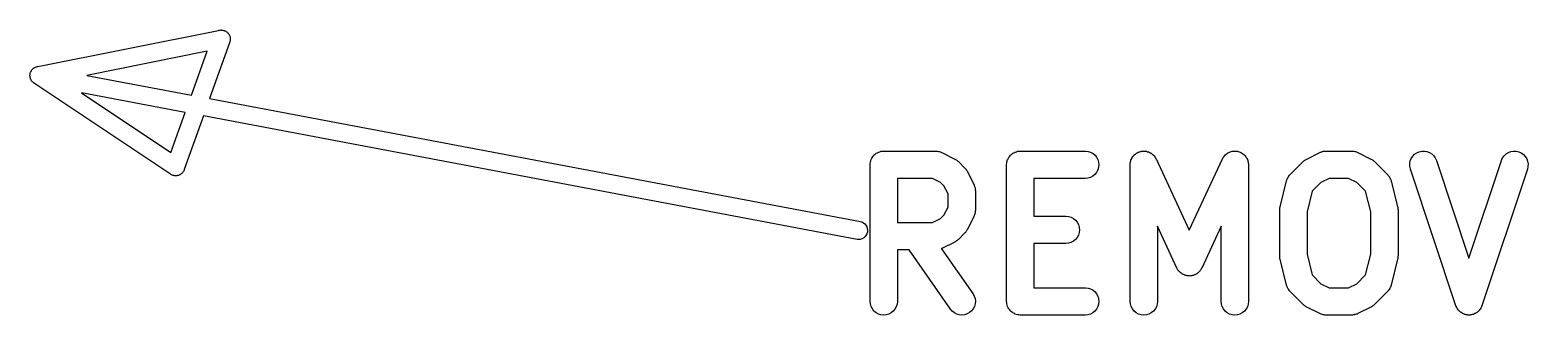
# Model space of a CAD drawing. Extents: x 74 to 212, y -170 to -83.
# Drawn here: x 107.72 to 124.18, y -141.53 to -138.41 of the extents above; entities that cross this region are included whole.
import ezdxf

# ---------------------------------------------------------------- set-up
doc = ezdxf.new("R2010")
doc.units = 0
doc.header["$MEASUREMENT"] = 0
doc.layers.add('BLACK', color=7, linetype='CONTINUOUS')

msp = doc.modelspace()

# ---------------------------------------------------------------- linework, layer by layer
at = {"layer": 'BLACK', "linetype": 'CONTINUOUS'}
for p, q in [((107.808, -138.807), (109.796, -138.409)), ((109.915, -138.546), (109.696, -139.158)), ((109.796, -138.409), (109.799, -138.408)), ((109.799, -138.408), (109.806, -138.407)), ((109.806, -138.407), (109.808, -138.407)), ((109.808, -138.407), (109.811, -138.406)), ((109.811, -138.406), (109.818, -138.405)), ((109.818, -138.405), (109.821, -138.405)), ((109.821, -138.405), (109.823, -138.405)), ((109.823, -138.405), (109.83, -138.406)), ((109.83, -138.406), (109.838, -138.406)), ((109.838, -138.406), (109.84, -138.407)), ((109.84, -138.407), (109.843, -138.407)), ((109.843, -138.407), (109.85, -138.409)), ((109.85, -138.409), (109.857, -138.411)), ((109.857, -138.411), (109.859, -138.412)), ((109.859, -138.412), (109.861, -138.413)), ((109.861, -138.413), (109.868, -138.416)), ((109.868, -138.416), (109.875, -138.419)), ((109.875, -138.419), (109.877, -138.421)), ((109.877, -138.421), (109.879, -138.422)), ((109.879, -138.422), (109.885, -138.427)), ((109.885, -138.427), (109.891, -138.431)), ((109.891, -138.431), (109.892, -138.433)), ((109.892, -138.433), (109.894, -138.435)), ((109.894, -138.435), (109.899, -138.44)), ((109.899, -138.44), (109.904, -138.446)), ((109.904, -138.446), (109.905, -138.448)), ((109.905, -138.448), (109.907, -138.45)), ((109.907, -138.45), (109.91, -138.456)), ((109.91, -138.456), (109.914, -138.463)), ((109.914, -138.463), (109.915, -138.465)), ((109.915, -138.465), (109.916, -138.467)), ((109.916, -138.544), (109.915, -138.546)), ((109.916, -138.467), (109.918, -138.474)), ((109.918, -138.537), (109.916, -138.544)), ((109.918, -138.474), (109.921, -138.481)), ((109.919, -138.535), (109.918, -138.537)), ((109.92, -138.532), (109.919, -138.535)), ((109.922, -138.525), (109.92, -138.532)), ((109.921, -138.481), (109.921, -138.484)), ((109.921, -138.484), (109.922, -138.486)), ((109.922, -138.486), (109.922, -138.493)), ((109.922, -138.493), (109.923, -138.501)), ((109.923, -138.513), (109.922, -138.52)), ((109.922, -138.52), (109.922, -138.523)), ((109.922, -138.523), (109.922, -138.525)), ((109.923, -138.501), (109.923, -138.503)), ((109.923, -138.503), (109.924, -138.506)), ((109.924, -138.506), (109.923, -138.513)), ((109.67, -138.638), (108.347, -138.903)), ((109.497, -139.12), (109.67, -138.638)), ((107.723, -138.906), (107.724, -138.896)), ((107.724, -138.887), (107.725, -138.886)), ((107.724, -138.896), (107.724, -138.887)), ((107.724, -138.887), (107.724, -138.887)), ((107.725, -138.886), (107.727, -138.877)), ((107.727, -138.877), (107.73, -138.868)), ((107.73, -138.867), (107.735, -138.859)), ((107.73, -138.868), (107.73, -138.867)), ((107.73, -138.868), (107.73, -138.868)), ((107.735, -138.859), (107.739, -138.851)), ((107.739, -138.85), (107.745, -138.843)), ((107.739, -138.851), (107.739, -138.85)), ((107.739, -138.85), (107.739, -138.85)), ((107.745, -138.843), (107.751, -138.835)), ((107.751, -138.835), (107.752, -138.835)), ((107.752, -138.835), (107.759, -138.829)), ((107.752, -138.835), (107.752, -138.835)), ((107.759, -138.829), (107.766, -138.823)), ((107.766, -138.823), (107.767, -138.822)), ((107.767, -138.822), (107.772, -138.82)), ((107.767, -138.822), (107.767, -138.822)), ((107.772, -138.82), (107.775, -138.818)), ((107.775, -138.818), (107.784, -138.813)), ((107.784, -138.813), (107.784, -138.813)), ((107.784, -138.813), (107.785, -138.813)), ((107.785, -138.813), (107.794, -138.81)), ((107.794, -138.81), (107.803, -138.807)), ((107.803, -138.807), (107.803, -138.807)), ((107.803, -138.807), (107.803, -138.807)), ((107.803, -138.807), (107.808, -138.807)), ((107.723, -138.907), (107.723, -138.906)), ((107.723, -138.906), (107.723, -138.906)), ((107.724, -138.916), (107.723, -138.907)), ((107.725, -138.925), (107.724, -138.916)), ((107.725, -138.926), (107.725, -138.925)), ((107.728, -138.935), (107.725, -138.926)), ((107.725, -138.926), (107.725, -138.926)), ((107.73, -138.944), (107.728, -138.935)), ((107.73, -138.945), (107.73, -138.944)), ((107.731, -138.945), (107.73, -138.945)), ((107.735, -138.953), (107.731, -138.945)), ((107.74, -138.962), (107.735, -138.953)), ((107.746, -138.97), (107.74, -138.962)), ((107.74, -138.962), (107.74, -138.962)), ((107.74, -138.962), (107.74, -138.962)), ((107.752, -138.977), (107.746, -138.97)), ((107.753, -138.977), (107.752, -138.977)), ((107.752, -138.977), (107.752, -138.977)), ((107.76, -138.983), (107.753, -138.977)), ((107.764, -138.986), (107.76, -138.983)), ((107.767, -138.989), (107.764, -138.986)), ((107.764, -138.986), (107.764, -138.986)), ((107.768, -138.989), (107.767, -138.989)), ((107.768, -138.99), (107.768, -138.989)), ((107.772, -138.992), (107.768, -138.99)), ((109.266, -139.988), (107.772, -138.992)), ((108.347, -138.903), (109.497, -139.12)), ((109.429, -139.311), (108.288, -139.095)), ((108.288, -139.095), (109.272, -139.751)), ((109.696, -139.158), (116.846, -140.508)), ((109.272, -139.751), (109.429, -139.311)), ((109.628, -139.348), (109.418, -139.937)), ((116.809, -140.705), (109.628, -139.348)), ((116.952, -139.882), (116.953, -139.868)), ((116.952, -139.883), (116.952, -139.882)), ((116.952, -139.884), (116.952, -139.883)), ((116.952, -139.883), (116.952, -139.883)), ((116.952, -139.883), (116.952, -139.883)), ((116.952, -141.384), (116.952, -139.884)), ((116.953, -139.868), (116.955, -139.854)), ((116.955, -139.853), (116.959, -139.84)), ((116.955, -139.854), (116.955, -139.853)), ((116.955, -139.854), (116.955, -139.854)), ((116.959, -139.84), (116.963, -139.826)), ((116.963, -139.826), (116.964, -139.826)), ((116.964, -139.825), (116.971, -139.813)), ((116.964, -139.826), (116.964, -139.825)), ((116.971, -139.813), (116.977, -139.8)), ((116.977, -139.8), (116.978, -139.8)), ((116.978, -139.8), (116.987, -139.789)), ((116.978, -139.8), (116.978, -139.8)), ((116.987, -139.789), (116.996, -139.778)), ((116.996, -139.778), (116.996, -139.777)), ((116.996, -139.777), (116.997, -139.777)), ((116.997, -139.777), (117.008, -139.768)), ((117.008, -139.768), (117.019, -139.759)), ((117.019, -139.759), (117.019, -139.759)), ((117.019, -139.759), (117.02, -139.759)), ((117.02, -139.759), (117.032, -139.752)), ((117.032, -139.752), (117.044, -139.746)), ((117.044, -139.746), (117.045, -139.745)), ((117.045, -139.745), (117.059, -139.741)), ((117.045, -139.745), (117.045, -139.745)), ((117.059, -139.741), (117.073, -139.737)), ((117.073, -139.737), (117.073, -139.737)), ((117.073, -139.737), (117.074, -139.737)), ((117.074, -139.737), (117.088, -139.736)), ((117.088, -139.736), (117.102, -139.734)), ((117.102, -139.734), (117.673, -139.734)), ((117.673, -139.734), (117.675, -139.734)), ((117.675, -139.734), (117.68, -139.735)), ((117.68, -139.735), (117.684, -139.735)), ((117.684, -139.735), (117.694, -139.736)), ((117.694, -139.736), (117.704, -139.738)), ((117.704, -139.738), (117.708, -139.739)), ((117.708, -139.739), (117.713, -139.74)), ((117.713, -139.74), (117.722, -139.743)), ((117.722, -139.743), (117.732, -139.746)), ((117.732, -139.746), (117.736, -139.749)), ((117.736, -139.749), (117.74, -139.75)), ((117.74, -139.75), (117.883, -139.822)), ((117.883, -139.822), (117.885, -139.822)), ((117.885, -139.822), (117.892, -139.827)), ((117.892, -139.827), (117.899, -139.831)), ((117.899, -139.831), (117.904, -139.835)), ((117.904, -139.835), (117.909, -139.838)), ((117.909, -139.838), (117.916, -139.844)), ((117.916, -139.844), (117.922, -139.85)), ((117.922, -139.85), (117.993, -139.921)), ((118.452, -139.882), (118.453, -139.868)), ((118.452, -139.883), (118.452, -139.882)), ((118.452, -139.884), (118.452, -139.883)), ((118.452, -139.883), (118.452, -139.883)), ((118.452, -139.883), (118.452, -139.883)), ((118.452, -141.384), (118.452, -139.884)), ((118.453, -139.868), (118.455, -139.854)), ((118.455, -139.853), (118.459, -139.84)), ((118.455, -139.854), (118.455, -139.853)), ((118.455, -139.854), (118.455, -139.854)), ((118.459, -139.84), (118.463, -139.826)), ((118.463, -139.826), (118.464, -139.826)), ((118.464, -139.825), (118.471, -139.813)), ((118.464, -139.826), (118.464, -139.825)), ((118.471, -139.813), (118.477, -139.8)), ((118.477, -139.8), (118.478, -139.8)), ((118.478, -139.8), (118.487, -139.789)), ((118.478, -139.8), (118.478, -139.8)), ((118.487, -139.789), (118.496, -139.778)), ((118.496, -139.778), (118.496, -139.777)), ((118.496, -139.777), (118.497, -139.777)), ((118.497, -139.777), (118.508, -139.768)), ((118.508, -139.768), (118.519, -139.759)), ((118.519, -139.759), (118.519, -139.759)), ((118.519, -139.759), (118.52, -139.759)), ((118.52, -139.759), (118.532, -139.752)), ((118.532, -139.752), (118.544, -139.746)), ((118.544, -139.746), (118.545, -139.745)), ((118.545, -139.745), (118.559, -139.741)), ((118.545, -139.745), (118.545, -139.745)), ((118.559, -139.741), (118.573, -139.737)), ((118.573, -139.737), (118.573, -139.737)), ((118.573, -139.737), (118.574, -139.737)), ((118.574, -139.737), (118.588, -139.736)), ((118.588, -139.736), (118.602, -139.734)), ((118.602, -139.734), (119.316, -139.734)), ((119.316, -139.734), (119.318, -139.734)), ((119.318, -139.734), (119.347, -139.738)), ((119.347, -139.738), (119.375, -139.746)), ((119.375, -139.746), (119.401, -139.76)), ((119.401, -139.76), (119.423, -139.779)), ((119.423, -139.779), (119.441, -139.802)), ((119.441, -139.802), (119.455, -139.828)), ((119.455, -139.828), (119.463, -139.856)), ((119.463, -139.856), (119.466, -139.885)), ((119.809, -139.882), (119.81, -139.871)), ((119.809, -139.884), (119.809, -139.882)), ((119.809, -141.384), (119.809, -139.884)), ((119.81, -139.871), (119.811, -139.86)), ((119.811, -139.86), (119.812, -139.856)), ((119.812, -139.853), (119.815, -139.842)), ((119.812, -139.856), (119.812, -139.853)), ((119.815, -139.842), (119.818, -139.832)), ((119.818, -139.832), (119.82, -139.828)), ((119.82, -139.828), (119.821, -139.825)), ((119.821, -139.825), (119.826, -139.815)), ((119.826, -139.815), (119.831, -139.805)), ((119.831, -139.805), (119.833, -139.803)), ((119.833, -139.803), (119.835, -139.8)), ((119.835, -139.8), (119.842, -139.791)), ((119.842, -139.791), (119.849, -139.782)), ((119.849, -139.782), (119.852, -139.78)), ((119.852, -139.78), (119.854, -139.777)), ((119.854, -139.777), (119.863, -139.77)), ((119.863, -139.77), (119.871, -139.763)), ((119.871, -139.763), (119.874, -139.761)), ((119.874, -139.761), (119.877, -139.759)), ((119.877, -139.759), (119.887, -139.754)), ((119.887, -139.754), (119.896, -139.748)), ((119.896, -139.748), (119.9, -139.747)), ((119.9, -139.747), (119.903, -139.745)), ((119.903, -139.745), (119.913, -139.742)), ((119.913, -139.742), (119.924, -139.738)), ((119.924, -139.738), (119.927, -139.738)), ((119.927, -139.738), (119.931, -139.737)), ((119.931, -139.737), (119.942, -139.736)), ((119.942, -139.736), (119.953, -139.734)), ((119.953, -139.734), (119.956, -139.735)), ((119.956, -139.735), (119.96, -139.734)), ((119.96, -139.734), (119.971, -139.735)), ((119.971, -139.735), (119.982, -139.736)), ((119.982, -139.736), (119.986, -139.737)), ((119.986, -139.737), (119.989, -139.737)), ((119.989, -139.737), (120, -139.741)), ((120, -139.741), (120.011, -139.743)), ((120.011, -139.743), (120.014, -139.745)), ((120.014, -139.745), (120.017, -139.746)), ((120.017, -139.746), (120.027, -139.751)), ((120.027, -139.751), (120.037, -139.756)), ((120.037, -139.756), (120.04, -139.758)), ((120.04, -139.758), (120.043, -139.76)), ((120.043, -139.76), (120.051, -139.767)), ((120.051, -139.767), (120.06, -139.774)), ((120.06, -139.774), (120.063, -139.776)), ((120.063, -139.776), (120.065, -139.779)), ((120.065, -139.779), (120.072, -139.787)), ((120.072, -139.787), (120.08, -139.796)), ((120.08, -139.796), (120.082, -139.799)), ((120.082, -139.799), (120.084, -139.801)), ((120.084, -139.801), (120.089, -139.811)), ((120.089, -139.811), (120.095, -139.821)), ((120.095, -139.821), (120.459, -140.601)), ((120.459, -140.601), (120.823, -139.821)), ((120.823, -139.821), (120.824, -139.819)), ((120.824, -139.819), (120.83, -139.809)), ((120.83, -139.809), (120.835, -139.8)), ((120.835, -139.8), (120.837, -139.797)), ((120.837, -139.797), (120.839, -139.794)), ((120.839, -139.794), (120.847, -139.786)), ((120.847, -139.786), (120.854, -139.777)), ((120.854, -139.777), (120.857, -139.775)), ((120.857, -139.775), (120.859, -139.772)), ((120.859, -139.772), (120.868, -139.766)), ((120.868, -139.766), (120.877, -139.759)), ((120.877, -139.759), (120.88, -139.757)), ((120.88, -139.757), (120.882, -139.755)), ((120.882, -139.755), (120.893, -139.75)), ((120.893, -139.75), (120.903, -139.745)), ((120.903, -139.745), (120.906, -139.744)), ((120.906, -139.744), (120.909, -139.743)), ((120.909, -139.743), (120.92, -139.74)), ((120.92, -139.74), (120.931, -139.737)), ((120.931, -139.737), (120.934, -139.737)), ((120.934, -139.737), (120.937, -139.736)), ((120.937, -139.736), (120.949, -139.735)), ((120.949, -139.735), (120.96, -139.734)), ((120.96, -139.734), (120.963, -139.735)), ((120.963, -139.735), (120.967, -139.734)), ((120.967, -139.734), (120.978, -139.736)), ((120.978, -139.736), (120.989, -139.737)), ((120.989, -139.737), (120.992, -139.738)), ((120.992, -139.738), (120.996, -139.739)), ((120.996, -139.739), (121.006, -139.743)), ((121.006, -139.743), (121.017, -139.746)), ((121.017, -139.746), (121.02, -139.748)), ((121.02, -139.748), (121.023, -139.749)), ((121.023, -139.749), (121.033, -139.755)), ((121.033, -139.755), (121.043, -139.76)), ((121.043, -139.76), (121.045, -139.762)), ((121.045, -139.762), (121.048, -139.764)), ((121.048, -139.764), (121.057, -139.771)), ((121.057, -139.771), (121.065, -139.779)), ((121.065, -139.779), (121.067, -139.781)), ((121.067, -139.781), (121.07, -139.784)), ((121.07, -139.784), (121.077, -139.793)), ((121.077, -139.793), (121.084, -139.801)), ((121.084, -139.801), (121.085, -139.804)), ((121.085, -139.804), (121.087, -139.807)), ((121.087, -139.807), (121.092, -139.817)), ((121.092, -139.817), (121.097, -139.827)), ((121.097, -139.827), (121.098, -139.83)), ((121.098, -139.83), (121.1, -139.833)), ((121.1, -139.833), (121.103, -139.844)), ((121.103, -139.844), (121.106, -139.855)), ((121.106, -139.855), (121.106, -139.859)), ((121.106, -139.859), (121.107, -139.862)), ((121.107, -139.862), (121.108, -139.873)), ((121.108, -139.873), (121.109, -139.884)), ((121.109, -139.884), (121.109, -141.384)), ((121.567, -139.992), (121.71, -139.85)), ((121.71, -139.85), (121.711, -139.848)), ((121.711, -139.848), (121.718, -139.843)), ((121.718, -139.843), (121.724, -139.837)), ((121.724, -139.837), (121.729, -139.834)), ((121.729, -139.834), (121.734, -139.83)), ((121.734, -139.83), (121.742, -139.826)), ((121.742, -139.826), (121.749, -139.822)), ((121.749, -139.822), (121.892, -139.75)), ((121.892, -139.75), (121.894, -139.749)), ((121.894, -139.749), (121.898, -139.748)), ((121.898, -139.748), (121.902, -139.746)), ((121.902, -139.746), (121.911, -139.743)), ((121.911, -139.743), (121.921, -139.739)), ((121.921, -139.739), (121.925, -139.738)), ((121.925, -139.738), (121.93, -139.737)), ((121.93, -139.737), (121.94, -139.736)), ((121.94, -139.736), (121.95, -139.735)), ((121.95, -139.735), (121.954, -139.735)), ((121.954, -139.735), (121.959, -139.734)), ((121.959, -139.734), (122.245, -139.734)), ((122.245, -139.734), (122.247, -139.734)), ((122.247, -139.734), (122.251, -139.735)), ((122.251, -139.735), (122.255, -139.735)), ((122.255, -139.735), (122.266, -139.736)), ((122.266, -139.736), (122.276, -139.738)), ((122.276, -139.738), (122.28, -139.739)), ((122.28, -139.739), (122.284, -139.74)), ((122.284, -139.74), (122.294, -139.743)), ((122.294, -139.743), (122.304, -139.746)), ((122.304, -139.746), (122.307, -139.749)), ((122.307, -139.749), (122.312, -139.75)), ((122.312, -139.75), (122.454, -139.822)), ((122.454, -139.822), (122.456, -139.822)), ((122.456, -139.822), (122.463, -139.827)), ((122.463, -139.827), (122.471, -139.831)), ((122.471, -139.831), (122.476, -139.835)), ((122.476, -139.835), (122.481, -139.838)), ((122.481, -139.838), (122.487, -139.844)), ((122.487, -139.844), (122.493, -139.85)), ((122.493, -139.85), (122.636, -139.992)), ((122.881, -139.872), (122.886, -139.843)), ((122.881, -139.901), (122.881, -139.872)), ((122.886, -139.843), (122.897, -139.816)), ((122.897, -139.816), (122.913, -139.791)), ((122.913, -139.791), (122.933, -139.77)), ((122.933, -139.77), (122.957, -139.753)), ((122.957, -139.753), (122.984, -139.742)), ((122.984, -139.742), (123.012, -139.735)), ((123.012, -139.735), (123.042, -139.735)), ((123.042, -139.735), (123.07, -139.74)), ((123.07, -139.74), (123.098, -139.75)), ((123.098, -139.75), (123.123, -139.766)), ((123.123, -139.766), (123.144, -139.786)), ((123.144, -139.786), (123.161, -139.81)), ((123.161, -139.81), (123.173, -139.837)), ((123.173, -139.837), (123.53, -140.91)), ((123.53, -140.91), (123.888, -139.837)), ((123.888, -139.837), (123.889, -139.835)), ((123.889, -139.835), (123.901, -139.808)), ((123.901, -139.808), (123.918, -139.785)), ((123.918, -139.785), (123.94, -139.765)), ((123.94, -139.765), (123.965, -139.749)), ((123.965, -139.749), (123.992, -139.739)), ((123.992, -139.739), (124.021, -139.735)), ((124.021, -139.735), (124.05, -139.736)), ((124.05, -139.736), (124.079, -139.742)), ((124.079, -139.742), (124.105, -139.754)), ((124.105, -139.754), (124.129, -139.771)), ((124.129, -139.771), (124.149, -139.793)), ((124.149, -139.793), (124.165, -139.818)), ((124.165, -139.818), (124.175, -139.845)), ((124.175, -139.845), (124.18, -139.874)), ((124.18, -139.874), (124.179, -139.903)), ((109.271, -139.992), (109.266, -139.988)), ((109.278, -139.995), (109.271, -139.992)), ((109.285, -139.999), (109.278, -139.995)), ((109.287, -139.999), (109.285, -139.999)), ((109.289, -140), (109.287, -139.999)), ((109.296, -140.002), (109.289, -140)), ((109.304, -140.004), (109.296, -140.002)), ((109.306, -140.004), (109.304, -140.004)), ((109.308, -140.005), (109.306, -140.004)), ((109.316, -140.005), (109.308, -140.005)), ((109.323, -140.006), (109.316, -140.005)), ((109.326, -140.006), (109.323, -140.006)), ((109.328, -140.006), (109.326, -140.006)), ((109.335, -140.005), (109.328, -140.006)), ((109.343, -140.004), (109.335, -140.005)), ((109.345, -140.004), (109.343, -140.004)), ((109.348, -140.003), (109.345, -140.004)), ((109.355, -140.001), (109.348, -140.003)), ((109.362, -139.998), (109.355, -140.001)), ((109.364, -139.997), (109.362, -139.998)), ((109.366, -139.996), (109.364, -139.997)), ((109.372, -139.993), (109.366, -139.996)), ((109.379, -139.989), (109.372, -139.993)), ((109.381, -139.988), (109.379, -139.989)), ((109.383, -139.986), (109.381, -139.988)), ((109.388, -139.981), (109.383, -139.986)), ((109.394, -139.977), (109.388, -139.981)), ((109.396, -139.975), (109.394, -139.977)), ((109.398, -139.973), (109.396, -139.975)), ((109.402, -139.967), (109.398, -139.973)), ((109.407, -139.961), (109.402, -139.967)), ((109.408, -139.959), (109.407, -139.961)), ((109.409, -139.957), (109.408, -139.959)), ((109.412, -139.951), (109.409, -139.957)), ((109.416, -139.944), (109.412, -139.951)), ((109.418, -139.937), (109.416, -139.944)), ((117.252, -140.034), (117.252, -140.52)), ((117.638, -140.034), (117.252, -140.034)), ((117.727, -140.079), (117.638, -140.034)), ((117.993, -139.921), (117.995, -139.923)), ((117.995, -139.923), (118, -139.929)), ((118, -139.929), (118.006, -139.935)), ((118.006, -139.935), (118.009, -139.941)), ((118.009, -139.941), (118.013, -139.945)), ((118.013, -139.945), (118.017, -139.953)), ((118.017, -139.953), (118.022, -139.96)), ((118.022, -139.96), (118.093, -140.103)), ((119.316, -140.034), (118.752, -140.034)), ((118.752, -140.034), (118.752, -140.449)), ((119.345, -140.031), (119.316, -140.034)), ((119.373, -140.023), (119.345, -140.031)), ((119.399, -140.009), (119.373, -140.023)), ((119.422, -139.991), (119.399, -140.009)), ((119.44, -139.968), (119.422, -139.991)), ((119.454, -139.942), (119.44, -139.968)), ((119.463, -139.914), (119.454, -139.942)), ((119.466, -139.885), (119.463, -139.914)), ((121.532, -140.051), (121.535, -140.041)), ((121.535, -140.041), (121.537, -140.037)), ((121.537, -140.037), (121.538, -140.033)), ((121.538, -140.033), (121.544, -140.024)), ((121.544, -140.024), (121.548, -140.015)), ((121.548, -140.015), (121.551, -140.012)), ((121.551, -140.012), (121.554, -140.008)), ((121.554, -140.008), (121.561, -140)), ((121.561, -140), (121.567, -139.992)), ((121.994, -140.034), (121.905, -140.079)), ((122.209, -140.034), (121.994, -140.034)), ((122.299, -140.079), (122.209, -140.034)), ((122.636, -139.992), (122.638, -139.994)), ((122.638, -139.994), (122.644, -140.002)), ((122.644, -140.002), (122.651, -140.009)), ((122.651, -140.009), (122.653, -140.013)), ((122.653, -140.013), (122.656, -140.017)), ((122.656, -140.017), (122.661, -140.026)), ((122.661, -140.026), (122.666, -140.035)), ((122.666, -140.035), (122.667, -140.039)), ((122.667, -140.039), (122.67, -140.043)), ((122.67, -140.043), (122.672, -140.053)), ((122.887, -139.93), (122.881, -139.901)), ((122.888, -139.932), (122.887, -139.93)), ((123.388, -141.432), (122.888, -139.932)), ((124.173, -139.932), (123.673, -141.432)), ((124.179, -139.903), (124.173, -139.932)), ((117.764, -140.116), (117.727, -140.079)), ((117.809, -140.205), (117.764, -140.116)), ((117.809, -140.349), (117.809, -140.205)), ((118.093, -140.103), (118.094, -140.105)), ((118.094, -140.105), (118.095, -140.109)), ((118.095, -140.109), (118.097, -140.113)), ((118.097, -140.113), (118.1, -140.123)), ((118.1, -140.123), (118.104, -140.132)), ((118.104, -140.132), (118.105, -140.137)), ((118.105, -140.137), (118.106, -140.141)), ((118.106, -140.141), (118.107, -140.151)), ((118.107, -140.151), (118.109, -140.161)), ((118.109, -140.161), (118.108, -140.166)), ((118.108, -140.166), (118.109, -140.17)), ((118.109, -140.17), (118.109, -140.384)), ((121.456, -140.348), (121.528, -140.062)), ((121.528, -140.06), (121.532, -140.051)), ((121.528, -140.062), (121.528, -140.06)), ((121.809, -140.175), (121.752, -140.403)), ((121.905, -140.079), (121.809, -140.175)), ((122.395, -140.175), (122.299, -140.079)), ((122.452, -140.403), (122.395, -140.175)), ((122.672, -140.053), (122.676, -140.062)), ((122.676, -140.062), (122.747, -140.348)), ((117.764, -140.438), (117.809, -140.349)), ((121.452, -140.377), (121.454, -140.365)), ((121.452, -140.38), (121.452, -140.377)), ((121.454, -140.365), (121.455, -140.353)), ((121.455, -140.353), (121.456, -140.351)), ((121.456, -140.351), (121.456, -140.348)), ((122.747, -140.348), (122.748, -140.35)), ((122.748, -140.35), (122.748, -140.353)), ((122.748, -140.353), (122.749, -140.355)), ((122.749, -140.355), (122.75, -140.367)), ((122.75, -140.367), (122.752, -140.379)), ((116.846, -140.508), (116.861, -140.512)), ((116.861, -140.512), (116.878, -140.522)), ((116.878, -140.522), (116.893, -140.534)), ((116.893, -140.534), (116.906, -140.549)), ((117.252, -140.52), (117.638, -140.52)), ((117.638, -140.52), (117.727, -140.475)), ((117.727, -140.475), (117.764, -140.438)), ((118.093, -140.451), (118.022, -140.594)), ((118.095, -140.447), (118.093, -140.451)), ((118.097, -140.443), (118.095, -140.447)), ((118.1, -140.434), (118.097, -140.443)), ((118.103, -140.424), (118.1, -140.434)), ((118.104, -140.42), (118.103, -140.424)), ((118.106, -140.415), (118.104, -140.42)), ((118.107, -140.405), (118.106, -140.415)), ((118.108, -140.395), (118.107, -140.405)), ((118.109, -140.386), (118.108, -140.391)), ((118.108, -140.391), (118.108, -140.395)), ((118.109, -140.384), (118.109, -140.386)), ((118.752, -140.449), (119.102, -140.449)), ((119.102, -140.449), (119.104, -140.449)), ((119.104, -140.449), (119.133, -140.452)), ((119.133, -140.452), (119.161, -140.461)), ((119.161, -140.461), (119.186, -140.475)), ((119.186, -140.475), (119.209, -140.494)), ((119.209, -140.494), (119.227, -140.516)), ((119.227, -140.516), (119.241, -140.542)), ((119.241, -140.542), (119.249, -140.57)), ((121.452, -140.382), (121.452, -140.38)), ((121.452, -140.384), (121.452, -140.382)), ((121.452, -140.884), (121.452, -140.384)), ((121.752, -140.403), (121.752, -140.866)), ((122.452, -140.866), (122.452, -140.403)), ((122.752, -140.379), (122.751, -140.382)), ((122.751, -140.382), (122.752, -140.384)), ((122.752, -140.384), (122.752, -140.884)), ((116.824, -140.706), (116.809, -140.705)), ((116.844, -140.704), (116.824, -140.706)), ((116.862, -140.698), (116.844, -140.704)), ((116.88, -140.689), (116.862, -140.698)), ((116.895, -140.676), (116.88, -140.689)), ((116.907, -140.661), (116.895, -140.676)), ((116.906, -140.549), (116.916, -140.566)), ((116.916, -140.643), (116.907, -140.661)), ((116.916, -140.566), (116.921, -140.585)), ((116.922, -140.624), (116.916, -140.643)), ((116.921, -140.585), (116.924, -140.605)), ((116.924, -140.605), (116.922, -140.624)), ((117.921, -140.706), (117.914, -140.711)), ((117.922, -140.705), (117.921, -140.706)), ((117.993, -140.633), (117.922, -140.705)), ((117.999, -140.627), (117.993, -140.633)), ((118.005, -140.621), (117.999, -140.627)), ((118.008, -140.615), (118.005, -140.621)), ((118.012, -140.611), (118.008, -140.615)), ((118.016, -140.603), (118.012, -140.611)), ((118.021, -140.596), (118.016, -140.603)), ((118.022, -140.594), (118.021, -140.596)), ((119.207, -140.705), (119.185, -140.723)), ((119.226, -140.682), (119.207, -140.705)), ((119.24, -140.657), (119.226, -140.682)), ((119.249, -140.629), (119.24, -140.657)), ((119.249, -140.57), (119.252, -140.6)), ((119.252, -140.6), (119.249, -140.629)), ((120.323, -141.019), (120.109, -140.56)), ((120.109, -140.56), (120.109, -141.384)), ((120.809, -140.56), (120.595, -141.019)), ((120.809, -141.384), (120.809, -140.56)), ((117.381, -140.82), (117.252, -140.82)), ((117.252, -140.82), (117.252, -141.384)), ((117.836, -141.47), (117.381, -140.82)), ((117.738, -140.805), (117.737, -140.806)), ((117.737, -140.806), (118.082, -141.298)), ((117.74, -140.804), (117.738, -140.805)), ((117.883, -140.733), (117.74, -140.804)), ((117.89, -140.728), (117.883, -140.733)), ((117.898, -140.724), (117.89, -140.728)), ((117.903, -140.72), (117.898, -140.724)), ((117.908, -140.717), (117.903, -140.72)), ((117.914, -140.711), (117.908, -140.717)), ((119.102, -140.749), (118.752, -140.749)), ((118.752, -140.749), (118.752, -141.234)), ((119.131, -140.746), (119.102, -140.749)), ((119.159, -140.737), (119.131, -140.746)), ((119.185, -140.723), (119.159, -140.737)), ((121.752, -140.866), (121.809, -141.093)), ((122.395, -141.093), (122.452, -140.866)), ((120.327, -141.026), (120.323, -141.019)), ((120.33, -141.033), (120.327, -141.026)), ((120.334, -141.038), (120.33, -141.033)), ((120.586, -141.035), (120.582, -141.04)), ((120.59, -141.028), (120.586, -141.035)), ((120.594, -141.021), (120.59, -141.028)), ((120.595, -141.019), (120.594, -141.021)), ((121.452, -140.887), (121.452, -140.884)), ((121.452, -140.89), (121.452, -140.887)), ((121.453, -140.901), (121.452, -140.89)), ((121.455, -140.913), (121.453, -140.901)), ((121.455, -140.916), (121.455, -140.913)), ((121.456, -140.919), (121.455, -140.916)), ((121.456, -140.921), (121.456, -140.919)), ((121.528, -141.206), (121.456, -140.921)), ((122.747, -140.921), (122.676, -141.206)), ((122.748, -140.918), (122.747, -140.921)), ((122.75, -140.904), (122.748, -140.915)), ((122.748, -140.915), (122.748, -140.918)), ((122.751, -140.892), (122.75, -140.904)), ((122.752, -140.886), (122.751, -140.889)), ((122.751, -140.889), (122.751, -140.892)), ((122.752, -140.884), (122.752, -140.886)), ((120.338, -141.044), (120.334, -141.038)), ((120.343, -141.05), (120.338, -141.044)), ((120.348, -141.056), (120.343, -141.05)), ((120.353, -141.061), (120.348, -141.056)), ((120.357, -141.066), (120.353, -141.061)), ((120.364, -141.071), (120.357, -141.066)), ((120.369, -141.076), (120.364, -141.071)), ((120.375, -141.08), (120.369, -141.076)), ((120.381, -141.084), (120.375, -141.08)), ((120.388, -141.087), (120.381, -141.084)), ((120.394, -141.091), (120.388, -141.087)), ((120.401, -141.093), (120.394, -141.091)), ((120.407, -141.096), (120.401, -141.093)), ((120.415, -141.098), (120.407, -141.096)), ((120.422, -141.101), (120.415, -141.098)), ((120.429, -141.102), (120.422, -141.101)), ((120.435, -141.104), (120.429, -141.102)), ((120.443, -141.104), (120.435, -141.104)), ((120.451, -141.105), (120.443, -141.104)), ((120.458, -141.105), (120.451, -141.105)), ((120.465, -141.106), (120.458, -141.105)), ((120.472, -141.105), (120.465, -141.106)), ((120.48, -141.104), (120.472, -141.105)), ((120.487, -141.103), (120.48, -141.104)), ((120.494, -141.102), (120.487, -141.103)), ((120.501, -141.099), (120.494, -141.102)), ((120.509, -141.097), (120.501, -141.099)), ((120.515, -141.094), (120.509, -141.097)), ((120.521, -141.092), (120.515, -141.094)), ((120.528, -141.088), (120.521, -141.092)), ((120.535, -141.085), (120.528, -141.088)), ((120.541, -141.081), (120.535, -141.085)), ((120.547, -141.077), (120.541, -141.081)), ((120.552, -141.072), (120.547, -141.077)), ((120.559, -141.068), (120.552, -141.072)), ((120.563, -141.062), (120.559, -141.068)), ((120.569, -141.058), (120.563, -141.062)), ((120.573, -141.052), (120.569, -141.058)), ((120.579, -141.046), (120.573, -141.052)), ((120.582, -141.04), (120.579, -141.046)), ((121.809, -141.093), (121.905, -141.19)), ((121.905, -141.19), (121.994, -141.234)), ((122.209, -141.234), (122.299, -141.19)), ((122.299, -141.19), (122.395, -141.093)), ((118.082, -141.298), (118.083, -141.3)), ((118.083, -141.3), (118.097, -141.326)), ((118.097, -141.326), (118.106, -141.354)), ((118.106, -141.354), (118.109, -141.383)), ((118.752, -141.234), (119.316, -141.234)), ((119.316, -141.234), (119.318, -141.234)), ((119.318, -141.234), (119.347, -141.238)), ((119.347, -141.238), (119.375, -141.246)), ((119.375, -141.246), (119.401, -141.26)), ((119.401, -141.26), (119.423, -141.279)), ((119.423, -141.279), (119.441, -141.302)), ((119.441, -141.302), (119.455, -141.328)), ((119.455, -141.328), (119.463, -141.356)), ((119.463, -141.356), (119.466, -141.385)), ((121.531, -141.216), (121.528, -141.206)), ((121.534, -141.226), (121.531, -141.216)), ((121.536, -141.23), (121.534, -141.226)), ((121.537, -141.234), (121.536, -141.23)), ((121.543, -141.243), (121.537, -141.234)), ((121.547, -141.252), (121.543, -141.243)), ((121.55, -141.255), (121.547, -141.252)), ((121.552, -141.259), (121.55, -141.255)), ((121.559, -141.267), (121.552, -141.259)), ((121.566, -141.275), (121.559, -141.267)), ((121.567, -141.276), (121.566, -141.275)), ((121.71, -141.419), (121.567, -141.276)), ((121.994, -141.234), (122.209, -141.234)), ((122.636, -141.276), (122.493, -141.419)), ((122.643, -141.268), (122.636, -141.276)), ((122.65, -141.261), (122.643, -141.268)), ((122.652, -141.257), (122.65, -141.261)), ((122.655, -141.253), (122.652, -141.257)), ((122.66, -141.244), (122.655, -141.253)), ((122.665, -141.236), (122.66, -141.244)), ((122.667, -141.232), (122.665, -141.236)), ((122.669, -141.228), (122.667, -141.232)), ((122.672, -141.218), (122.669, -141.228)), ((122.675, -141.208), (122.672, -141.218)), ((122.676, -141.206), (122.675, -141.208)), ((116.955, -141.413), (116.952, -141.384)), ((116.963, -141.441), (116.955, -141.413)), ((116.977, -141.467), (116.963, -141.441)), ((116.995, -141.49), (116.977, -141.467)), ((117.018, -141.509), (116.995, -141.49)), ((117.044, -141.523), (117.018, -141.509)), ((117.071, -141.531), (117.044, -141.523)), ((117.158, -141.523), (117.13, -141.532)), ((117.184, -141.51), (117.158, -141.523)), ((117.207, -141.491), (117.184, -141.51)), ((117.225, -141.469), (117.207, -141.491)), ((117.24, -141.443), (117.225, -141.469)), ((117.248, -141.415), (117.24, -141.443)), ((117.252, -141.386), (117.248, -141.415)), ((117.252, -141.384), (117.252, -141.386)), ((117.855, -141.493), (117.836, -141.47)), ((117.878, -141.511), (117.855, -141.493)), ((117.904, -141.524), (117.878, -141.511)), ((117.932, -141.532), (117.904, -141.524)), ((118.018, -141.522), (117.99, -141.531)), ((118.044, -141.508), (118.018, -141.522)), ((118.066, -141.489), (118.044, -141.508)), ((118.085, -141.466), (118.066, -141.489)), ((118.098, -141.44), (118.085, -141.466)), ((118.106, -141.412), (118.098, -141.44)), ((118.109, -141.383), (118.106, -141.412)), ((118.453, -141.398), (118.452, -141.384)), ((118.454, -141.412), (118.453, -141.398)), ((118.454, -141.413), (118.454, -141.412)), ((118.455, -141.413), (118.454, -141.413)), ((118.459, -141.427), (118.455, -141.413)), ((118.463, -141.44), (118.459, -141.427)), ((118.463, -141.441), (118.463, -141.44)), ((118.47, -141.454), (118.463, -141.441)), ((118.463, -141.441), (118.463, -141.441)), ((118.476, -141.466), (118.47, -141.454)), ((118.476, -141.467), (118.476, -141.466)), ((118.477, -141.467), (118.476, -141.467)), ((118.486, -141.478), (118.477, -141.467)), ((118.494, -141.489), (118.486, -141.478)), ((118.495, -141.49), (118.494, -141.489)), ((118.506, -141.499), (118.495, -141.49)), ((118.495, -141.49), (118.495, -141.49)), ((118.517, -141.508), (118.506, -141.499)), ((118.518, -141.509), (118.517, -141.508)), ((118.517, -141.508), (118.517, -141.508)), ((118.53, -141.515), (118.518, -141.509)), ((118.543, -141.522), (118.53, -141.515)), ((118.544, -141.523), (118.543, -141.522)), ((118.543, -141.522), (118.543, -141.522)), ((118.557, -141.527), (118.544, -141.523)), ((118.57, -141.531), (118.557, -141.527)), ((119.373, -141.523), (119.345, -141.531)), ((119.399, -141.509), (119.373, -141.523)), ((119.422, -141.491), (119.399, -141.509)), ((119.44, -141.468), (119.422, -141.491)), ((119.454, -141.442), (119.44, -141.468)), ((119.463, -141.414), (119.454, -141.442)), ((119.466, -141.385), (119.463, -141.414)), ((119.812, -141.413), (119.809, -141.384)), ((119.82, -141.441), (119.812, -141.413)), ((119.834, -141.467), (119.82, -141.441)), ((119.852, -141.49), (119.834, -141.467)), ((119.875, -141.509), (119.852, -141.49)), ((119.901, -141.523), (119.875, -141.509)), ((119.929, -141.531), (119.901, -141.523)), ((120.015, -141.523), (119.987, -141.532)), ((120.041, -141.51), (120.015, -141.523)), ((120.064, -141.491), (120.041, -141.51)), ((120.083, -141.469), (120.064, -141.491)), ((120.097, -141.443), (120.083, -141.469)), ((120.106, -141.415), (120.097, -141.443)), ((120.109, -141.386), (120.106, -141.415)), ((120.109, -141.384), (120.109, -141.386)), ((120.812, -141.413), (120.809, -141.384)), ((120.82, -141.441), (120.812, -141.413)), ((120.834, -141.467), (120.82, -141.441)), ((120.852, -141.49), (120.834, -141.467)), ((120.875, -141.509), (120.852, -141.49)), ((120.901, -141.523), (120.875, -141.509)), ((120.929, -141.531), (120.901, -141.523)), ((121.015, -141.523), (120.987, -141.532)), ((121.041, -141.51), (121.015, -141.523)), ((121.064, -141.491), (121.041, -141.51)), ((121.083, -141.469), (121.064, -141.491)), ((121.097, -141.443), (121.083, -141.469)), ((121.106, -141.415), (121.097, -141.443)), ((121.109, -141.386), (121.106, -141.415)), ((121.109, -141.384), (121.109, -141.386)), ((121.716, -141.424), (121.71, -141.419)), ((121.722, -141.43), (121.716, -141.424)), ((121.728, -141.434), (121.722, -141.43)), ((121.733, -141.437), (121.728, -141.434)), ((121.74, -141.441), (121.733, -141.437)), ((121.747, -141.446), (121.74, -141.441)), ((121.749, -141.447), (121.747, -141.446)), ((121.892, -141.518), (121.749, -141.447)), ((121.896, -141.52), (121.892, -141.518)), ((121.9, -141.522), (121.896, -141.52)), ((121.909, -141.525), (121.9, -141.522)), ((121.919, -141.529), (121.909, -141.525)), ((121.923, -141.53), (121.919, -141.529)), ((121.928, -141.531), (121.923, -141.53)), ((122.278, -141.53), (122.274, -141.531)), ((122.282, -141.529), (122.278, -141.53)), ((122.292, -141.526), (122.282, -141.529)), ((122.302, -141.523), (122.292, -141.526)), ((122.306, -141.521), (122.302, -141.523)), ((122.31, -141.519), (122.306, -141.521)), ((122.312, -141.518), (122.31, -141.519)), ((122.454, -141.447), (122.312, -141.518)), ((122.462, -141.443), (122.454, -141.447)), ((122.469, -141.439), (122.462, -141.443)), ((122.474, -141.435), (122.469, -141.439)), ((122.479, -141.431), (122.474, -141.435)), ((122.485, -141.426), (122.479, -141.431)), ((122.492, -141.42), (122.485, -141.426)), ((122.493, -141.419), (122.492, -141.42)), ((123.392, -141.441), (123.388, -141.432)), ((123.396, -141.451), (123.392, -141.441)), ((123.398, -141.455), (123.396, -141.451)), ((123.4, -141.458), (123.398, -141.455)), ((123.406, -141.467), (123.4, -141.458)), ((123.411, -141.476), (123.406, -141.467)), ((123.414, -141.479), (123.411, -141.476)), ((123.417, -141.482), (123.414, -141.479)), ((123.424, -141.489), (123.417, -141.482)), ((123.431, -141.497), (123.424, -141.489)), ((123.435, -141.5), (123.431, -141.497)), ((123.438, -141.503), (123.435, -141.5)), ((123.447, -141.508), (123.438, -141.503)), ((123.455, -141.514), (123.447, -141.508)), ((123.459, -141.516), (123.455, -141.514)), ((123.463, -141.518), (123.459, -141.516)), ((123.472, -141.522), (123.463, -141.518)), ((123.482, -141.526), (123.472, -141.522)), ((123.486, -141.527), (123.482, -141.526)), ((123.49, -141.529), (123.486, -141.527)), ((123.5, -141.531), (123.49, -141.529)), ((123.568, -141.529), (123.558, -141.531)), ((123.572, -141.528), (123.568, -141.529)), ((123.577, -141.527), (123.572, -141.528)), ((123.586, -141.523), (123.577, -141.527)), ((123.596, -141.519), (123.586, -141.523)), ((123.6, -141.517), (123.596, -141.519)), ((123.603, -141.515), (123.6, -141.517)), ((123.612, -141.509), (123.603, -141.515)), ((123.621, -141.504), (123.612, -141.509)), ((123.624, -141.501), (123.621, -141.504)), ((123.628, -141.498), (123.624, -141.501)), ((123.635, -141.491), (123.628, -141.498)), ((123.642, -141.484), (123.635, -141.491)), ((123.645, -141.48), (123.642, -141.484)), ((123.648, -141.477), (123.645, -141.48)), ((123.653, -141.469), (123.648, -141.477)), ((123.66, -141.46), (123.653, -141.469)), ((123.661, -141.456), (123.66, -141.46)), ((123.664, -141.453), (123.661, -141.456)), ((123.668, -141.443), (123.664, -141.453)), ((123.672, -141.434), (123.668, -141.443)), ((123.673, -141.432), (123.672, -141.434)), ((117.101, -141.534), (117.071, -141.531)), ((117.13, -141.532), (117.101, -141.534)), ((117.961, -141.534), (117.932, -141.532)), ((117.99, -141.531), (117.961, -141.534)), ((118.571, -141.531), (118.57, -141.531)), ((118.586, -141.533), (118.571, -141.531)), ((118.571, -141.531), (118.571, -141.531)), ((118.6, -141.534), (118.586, -141.533)), ((118.601, -141.534), (118.6, -141.534)), ((118.602, -141.534), (118.601, -141.534)), ((118.601, -141.534), (118.601, -141.534)), ((118.601, -141.534), (118.601, -141.534)), ((119.316, -141.534), (118.602, -141.534)), ((119.345, -141.531), (119.316, -141.534)), ((119.958, -141.534), (119.929, -141.531)), ((119.987, -141.532), (119.958, -141.534)), ((120.958, -141.534), (120.929, -141.531)), ((120.987, -141.532), (120.958, -141.534)), ((121.938, -141.532), (121.928, -141.531)), ((121.948, -141.534), (121.938, -141.532)), ((121.952, -141.534), (121.948, -141.534)), ((121.957, -141.534), (121.952, -141.534)), ((121.959, -141.534), (121.957, -141.534)), ((122.245, -141.534), (121.959, -141.534)), ((122.249, -141.534), (122.245, -141.534)), ((122.253, -141.534), (122.249, -141.534)), ((122.263, -141.532), (122.253, -141.534)), ((122.274, -141.531), (122.263, -141.532)), ((123.51, -141.533), (123.5, -141.531)), ((123.515, -141.533), (123.51, -141.533)), ((123.519, -141.534), (123.515, -141.533)), ((123.529, -141.534), (123.519, -141.534)), ((123.54, -141.534), (123.529, -141.534)), ((123.544, -141.533), (123.54, -141.534)), ((123.548, -141.533), (123.544, -141.533)), ((123.558, -141.531), (123.548, -141.533))]:
    msp.add_line(p, q, dxfattribs=at)

doc.saveas('drawing.dxf')
